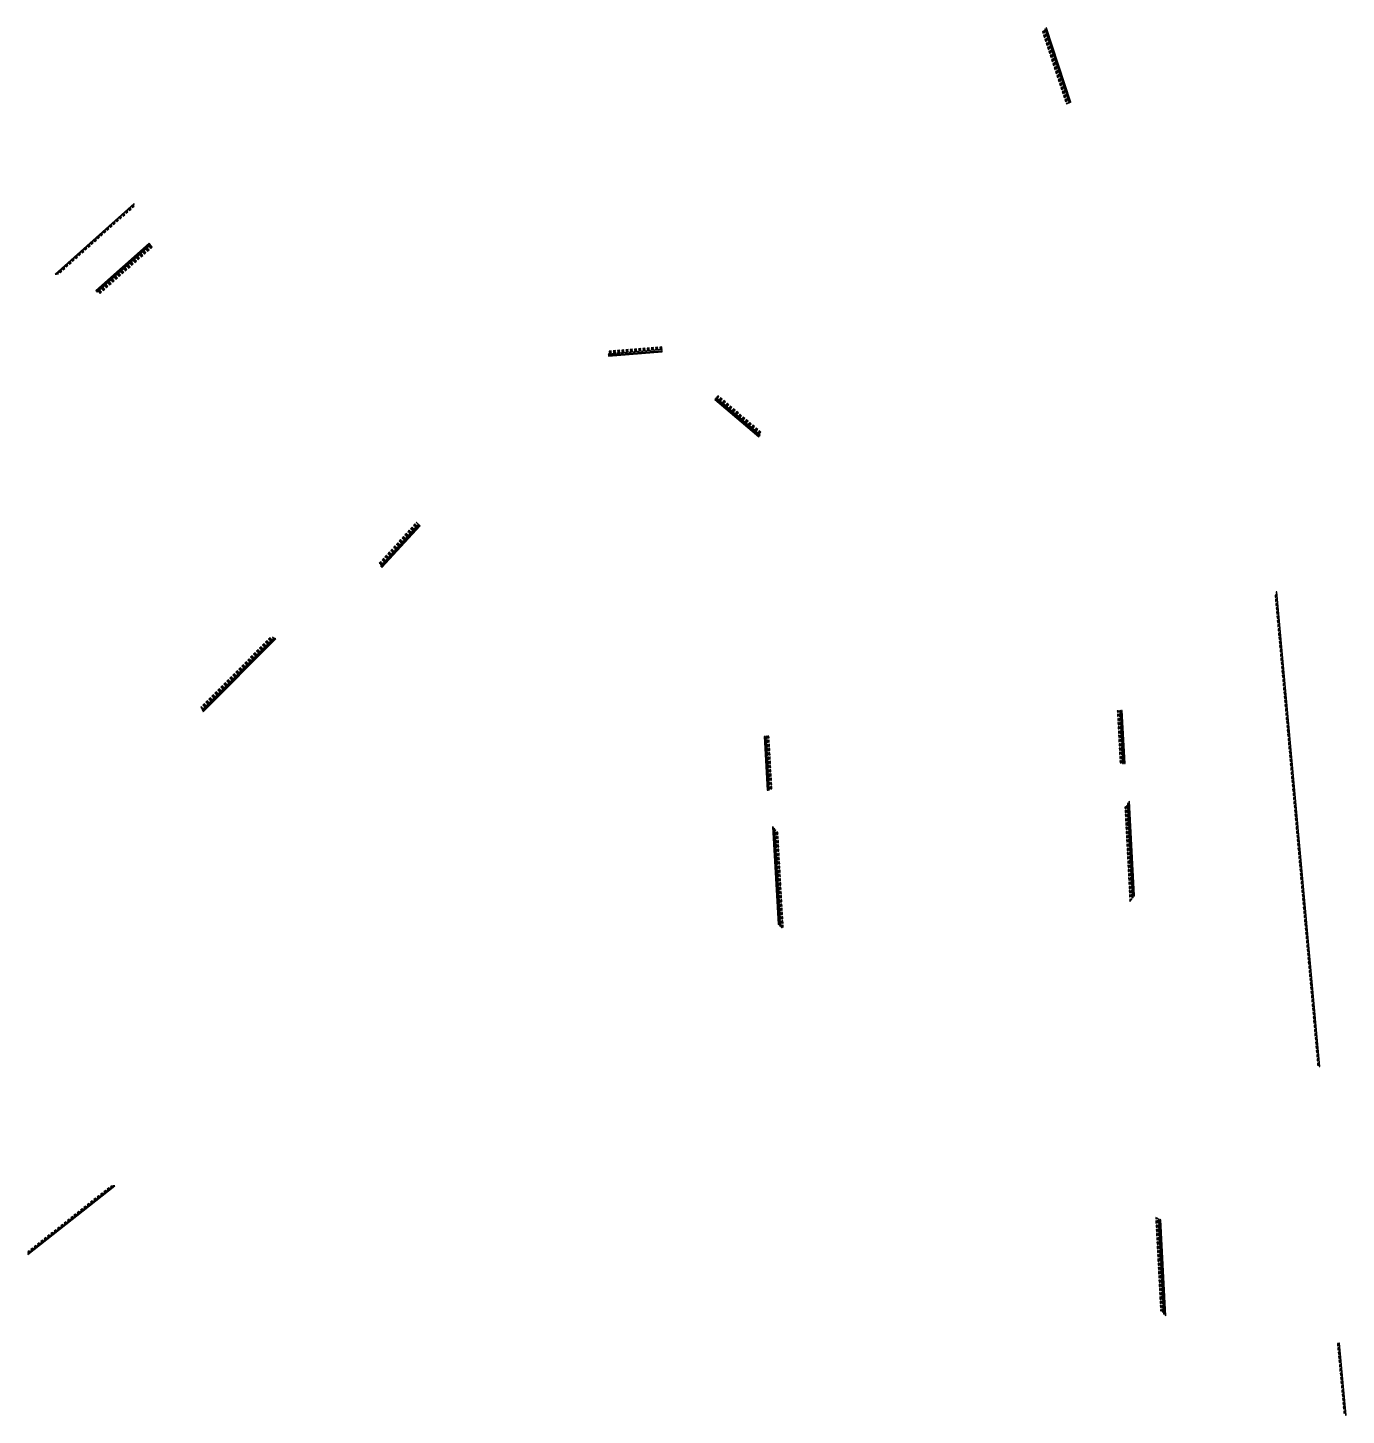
# Model space of a CAD drawing. Extents: x -9041 to 1682, y -8996 to 964.
# Drawn here: x -1070 to 798, y -4230 to -2264 of the extents above; entities that cross this region are included whole.
import ezdxf

# ---------------------------------------------------------------- set-up
doc = ezdxf.new("R2010")
doc.units = 0

msp = doc.modelspace()

# ---------------------------------------------------------------- linework, layer by layer
at = {"layer": 'mg_to_dxf', "color": 40}
for points in [[(368.08, -2269.01), (367.31, -2269.84), (367.96, -2271.81), (368.91, -2271.5)], [(369.85, -2274.34), (368.9, -2274.66), (369.85, -2277.51), (370.79, -2277.19)], [(370.81, -2270.87), (369.86, -2268.02), (368.91, -2268.33), (369.86, -2271.18)], [(371.19, -2265.68), (370.42, -2266.51), (404.87, -2370.48), (405.8, -2370.13)], [(371.74, -2280.04), (370.79, -2280.35), (371.73, -2283.2), (372.68, -2282.89)], [(372.69, -2276.56), (371.75, -2273.71), (370.8, -2274.03), (371.74, -2276.88)], [(406.74, -2369.77), (407.67, -2369.42), (372.77, -2264.06), (371.98, -2264.87)], [(372.69, -2279.72), (373.63, -2282.57), (374.58, -2282.26), (373.64, -2279.41)], [(373.62, -2288.9), (374.57, -2288.58), (373.63, -2285.73), (372.68, -2286.05)], [(374.56, -2291.74), (375.51, -2294.59), (376.46, -2294.28), (375.51, -2291.43)], [(375.52, -2285.11), (374.57, -2285.42), (375.52, -2288.27), (376.47, -2287.95)], [(377.39, -2300.29), (378.34, -2299.97), (377.4, -2297.13), (376.45, -2297.44)], [(377.41, -2290.8), (376.46, -2291.12), (377.41, -2293.96), (378.35, -2293.65)], [(379.29, -2299.66), (380.24, -2299.34), (379.3, -2296.5), (378.35, -2296.81)], [(379.29, -2302.82), (378.34, -2303.14), (379.28, -2305.98), (380.23, -2305.67)], [(381.17, -2308.52), (380.22, -2308.83), (381.17, -2311.68), (382.12, -2311.36)], [(381.18, -2305.35), (382.13, -2305.04), (381.19, -2302.19), (380.24, -2302.51)], [(383.06, -2317.37), (384, -2317.06), (383.06, -2314.21), (382.11, -2314.53)], [(384.02, -2310.74), (383.07, -2307.89), (382.12, -2308.2), (383.07, -2311.05)], [(384.95, -2319.91), (384, -2320.22), (384.94, -2323.07), (385.89, -2322.76)], [(384.96, -2313.58), (384.01, -2313.9), (384.95, -2316.75), (385.9, -2316.43)], [(386.85, -2319.28), (385.9, -2319.59), (386.84, -2322.44), (387.79, -2322.13)], [(386.83, -2328.77), (387.78, -2328.45), (386.84, -2325.6), (385.89, -2325.92)], [(388.72, -2334.46), (389.67, -2334.15), (388.72, -2331.3), (387.77, -2331.61)], [(388.73, -2328.14), (389.68, -2327.82), (388.73, -2324.97), (387.78, -2325.29)], [(389.66, -2337.31), (390.6, -2340.16), (391.55, -2339.84), (390.61, -2336.99)], [(390.62, -2330.67), (389.67, -2330.98), (390.62, -2333.83), (391.56, -2333.52)], [(392.5, -2339.53), (393.45, -2339.21), (392.51, -2336.36), (391.56, -2336.68)], [(392.49, -2345.85), (393.44, -2345.54), (392.5, -2342.69), (391.55, -2343)], [(394.38, -2348.39), (393.43, -2348.7), (394.38, -2351.55), (395.33, -2351.23)], [(394.39, -2345.22), (395.34, -2344.91), (394.39, -2342.06), (393.45, -2342.38)], [(395.32, -2354.4), (396.27, -2357.24), (397.21, -2356.93), (396.27, -2354.08)], [(397.23, -2350.6), (396.28, -2347.76), (395.33, -2348.07), (396.28, -2350.92)], [(398.16, -2356.61), (399.11, -2356.3), (398.17, -2353.45), (397.22, -2353.77)], [(400.05, -2362.31), (401, -2361.99), (400.06, -2359.15), (399.11, -2359.46)], [(398.16, -2359.78), (397.21, -2360.09), (398.15, -2362.94), (399.1, -2362.62)], [(400.99, -2368.32), (400.04, -2365.47), (399.1, -2365.79), (400.04, -2368.63)], [(400.98, -2371.48), (401.12, -2371.9), (402.06, -2371.54), (401.93, -2371.17)], [(401.94, -2364.84), (400.99, -2365.16), (401.94, -2368), (402.89, -2367.69)], [(402.99, -2371.19), (403.93, -2370.83), (403.83, -2370.54), (402.88, -2370.85)], [(-919.22, -2514.25), (-919.34, -2513.01), (-1030.96, -2613.12), (-1029.42, -2613.08)], [(-922.14, -2518.21), (-921.47, -2518.95), (-919.24, -2516.95), (-919.91, -2516.2)], [(-941.57, -2536.98), (-942.24, -2536.23), (-944.47, -2538.24), (-943.81, -2538.98)], [(-939.34, -2534.98), (-937.11, -2532.97), (-937.77, -2532.23), (-940.01, -2534.23)], [(-934.87, -2530.97), (-932.64, -2528.97), (-933.31, -2528.22), (-935.54, -2530.22)], [(-928.17, -2524.96), (-928.84, -2524.22), (-931.07, -2526.22), (-930.41, -2526.96)], [(-926.61, -2522.21), (-925.94, -2522.96), (-923.71, -2520.95), (-924.37, -2520.21)], [(-961.67, -2555.01), (-959.44, -2553), (-960.11, -2552.26), (-962.34, -2554.26)], [(-957.21, -2551), (-954.97, -2549), (-955.64, -2548.25), (-957.87, -2550.26)], [(-951.17, -2544.25), (-953.41, -2546.25), (-952.74, -2546.99), (-950.51, -2544.99)], [(-948.94, -2542.24), (-948.27, -2542.99), (-946.04, -2540.98), (-946.71, -2540.24)], [(-982.44, -2572.29), (-984.67, -2574.29), (-984.01, -2575.04), (-981.77, -2573.03)], [(-979.54, -2571.03), (-977.31, -2569.03), (-977.97, -2568.28), (-980.21, -2570.29)], [(-975.07, -2567.02), (-972.84, -2565.02), (-973.51, -2564.28), (-975.74, -2566.28)], [(-897.31, -2570.1), (-898, -2569.38), (-973.78, -2636.51), (-973.12, -2637.26)], [(-895.93, -2571.55), (-896.62, -2570.83), (-972.46, -2638.01), (-971.8, -2638.76)], [(-970.61, -2563.02), (-968.37, -2561.01), (-969.04, -2560.27), (-971.27, -2562.27)], [(-963.91, -2557.01), (-964.57, -2556.26), (-966.81, -2558.27), (-966.14, -2559.01)], [(-895.56, -2572.56), (-897.81, -2574.55), (-897.14, -2575.3), (-894.9, -2573.31)], [(-895.82, -2576.8), (-893.57, -2574.81), (-894.23, -2574.06), (-896.48, -2576.05)], [(-1004.77, -2592.32), (-1007.01, -2594.32), (-1006.34, -2595.07), (-1004.11, -2593.06)], [(-1001.87, -2591.06), (-999.64, -2589.06), (-1000.31, -2588.31), (-1002.54, -2590.32)], [(-995.84, -2584.31), (-998.07, -2586.31), (-997.41, -2587.05), (-995.17, -2585.05)], [(-992.94, -2583.05), (-990.71, -2581.05), (-991.37, -2580.3), (-993.61, -2582.3)], [(-989.14, -2578.3), (-988.47, -2579.04), (-986.24, -2577.04), (-986.91, -2576.29)], [(-919.6, -2595.19), (-917.35, -2593.2), (-918.02, -2592.46), (-920.26, -2594.44)], [(-916.03, -2594.7), (-916.69, -2593.95), (-918.94, -2595.94), (-918.27, -2596.69)], [(-913.53, -2588.48), (-915.77, -2590.47), (-915.11, -2591.21), (-912.86, -2589.23)], [(-914.44, -2591.96), (-913.78, -2592.71), (-911.54, -2590.72), (-912.2, -2589.97)], [(-908.37, -2585.25), (-909.03, -2584.5), (-911.28, -2586.49), (-910.62, -2587.24)], [(-909.29, -2588.73), (-907.04, -2586.74), (-907.71, -2586), (-909.95, -2587.98)], [(-906.79, -2582.51), (-906.13, -2583.26), (-903.88, -2581.27), (-904.54, -2580.52)], [(-902.55, -2582.77), (-903.22, -2582.02), (-905.46, -2584.01), (-904.8, -2584.75)], [(-901.63, -2579.28), (-899.39, -2577.29), (-900.05, -2576.54), (-902.3, -2578.53)], [(-900.97, -2580.03), (-900.31, -2580.78), (-898.06, -2578.79), (-898.73, -2578.04)], [(-1027.11, -2612.35), (-1027.89, -2613.05), (-1026.51, -2613.02)], [(-1024.87, -2610.35), (-1024.21, -2611.09), (-1021.97, -2609.09), (-1022.64, -2608.34)], [(-1020.41, -2606.34), (-1019.74, -2607.08), (-1017.51, -2605.08), (-1018.17, -2604.34)], [(-1015.94, -2602.33), (-1015.27, -2603.08), (-1013.04, -2601.08), (-1013.71, -2600.33)], [(-1009.24, -2596.33), (-1011.47, -2598.33), (-1010.81, -2599.07), (-1008.57, -2597.07)], [(-939.81, -2613.1), (-940.47, -2612.35), (-942.72, -2614.34), (-942.06, -2615.09)], [(-938.48, -2614.59), (-939.15, -2613.85), (-941.39, -2615.83), (-940.73, -2616.58)], [(-937.56, -2611.11), (-935.32, -2609.12), (-935.98, -2608.37), (-938.23, -2610.36)], [(-936.24, -2612.6), (-933.99, -2610.62), (-934.66, -2609.87), (-936.9, -2611.86)], [(-931.49, -2604.39), (-933.74, -2606.38), (-933.07, -2607.13), (-930.83, -2605.14)], [(-931.75, -2608.63), (-929.5, -2606.64), (-930.16, -2605.89), (-932.41, -2607.88)], [(-926.34, -2601.16), (-927, -2600.41), (-929.24, -2602.4), (-928.58, -2603.15)], [(-927.26, -2604.65), (-925.01, -2602.66), (-925.67, -2601.91), (-927.92, -2603.9)], [(-924.75, -2598.42), (-924.09, -2599.17), (-921.84, -2597.18), (-922.51, -2596.43)], [(-923.43, -2599.92), (-922.76, -2600.67), (-920.52, -2598.68), (-921.18, -2597.93)], [(-964.51, -2634.98), (-962.27, -2632.99), (-962.93, -2632.24), (-965.17, -2634.23)], [(-963.85, -2635.73), (-963.19, -2636.48), (-960.94, -2634.49), (-961.6, -2633.74)], [(-960.68, -2630.25), (-960.02, -2631), (-957.77, -2629.01), (-958.44, -2628.26)], [(-957.11, -2629.76), (-959.36, -2631.75), (-958.69, -2632.5), (-956.45, -2630.51)], [(-955.53, -2627.02), (-953.28, -2625.03), (-953.95, -2624.28), (-956.19, -2626.27)], [(-952.62, -2625.78), (-954.87, -2627.77), (-954.2, -2628.52), (-951.96, -2626.53)], [(-949.46, -2620.31), (-951.7, -2622.29), (-951.04, -2623.04), (-948.79, -2621.05)], [(-950.37, -2623.79), (-949.71, -2624.54), (-947.47, -2622.55), (-948.13, -2621.8)], [(-944.96, -2616.33), (-947.21, -2618.32), (-946.55, -2619.06), (-944.3, -2617.08)], [(-945.22, -2620.56), (-942.97, -2618.57), (-943.64, -2617.82), (-945.88, -2619.81)], [(-969.67, -2638.21), (-969, -2638.96), (-966.76, -2636.97), (-967.42, -2636.22)], [(-968.34, -2639.71), (-967.68, -2640.45), (-965.43, -2638.47), (-966.09, -2637.72)], [(-247.68, -2726.47), (-247.6, -2727.47), (-171.47, -2721.24), (-171.55, -2720.24)], [(-247.52, -2728.46), (-247.44, -2729.46), (-171.31, -2723.23), (-171.39, -2722.23)], [(-246.49, -2723.36), (-243.5, -2723.12), (-243.58, -2722.12), (-246.57, -2722.36)], [(-243.42, -2724.11), (-246.41, -2724.36), (-246.33, -2725.35), (-243.34, -2725.11)], [(-240.51, -2722.87), (-237.52, -2722.63), (-237.6, -2721.63), (-240.59, -2721.88)], [(-237.44, -2723.62), (-240.43, -2723.87), (-240.35, -2724.87), (-237.36, -2724.62)], [(-231.54, -2722.14), (-231.62, -2721.14), (-234.61, -2721.39), (-234.53, -2722.38)], [(-231.46, -2723.13), (-234.45, -2723.38), (-234.37, -2724.38), (-231.38, -2724.13)], [(-228.63, -2720.9), (-228.55, -2721.89), (-225.56, -2721.65), (-225.64, -2720.65)], [(-228.47, -2722.89), (-228.39, -2723.89), (-225.4, -2723.64), (-225.48, -2722.65)], [(-219.66, -2720.16), (-222.65, -2720.41), (-222.57, -2721.4), (-219.58, -2721.16)], [(-222.41, -2723.4), (-219.42, -2723.15), (-219.5, -2722.16), (-222.49, -2722.4)], [(-216.59, -2720.91), (-213.6, -2720.67), (-213.68, -2719.67), (-216.67, -2719.92)], [(-213.52, -2721.67), (-216.51, -2721.91), (-216.43, -2722.91), (-213.44, -2722.66)], [(-207.7, -2719.18), (-210.69, -2719.43), (-210.61, -2720.43), (-207.62, -2720.18)], [(-207.46, -2722.17), (-207.54, -2721.18), (-210.53, -2721.42), (-210.45, -2722.42)], [(-204.71, -2718.94), (-204.63, -2719.94), (-201.64, -2719.69), (-201.72, -2718.69)], [(-201.48, -2721.68), (-201.56, -2720.69), (-204.55, -2720.93), (-204.47, -2721.93)], [(-198.73, -2718.45), (-198.65, -2719.45), (-195.66, -2719.2), (-195.74, -2718.2)], [(-198.57, -2720.44), (-198.49, -2721.44), (-195.5, -2721.19), (-195.58, -2720.2)], [(-189.68, -2718.71), (-189.76, -2717.72), (-192.75, -2717.96), (-192.67, -2718.96)], [(-192.59, -2719.95), (-192.51, -2720.95), (-189.52, -2720.71), (-189.6, -2719.71)], [(-183.78, -2717.23), (-186.77, -2717.47), (-186.69, -2718.47), (-183.7, -2718.22)], [(-183.54, -2720.22), (-183.62, -2719.22), (-186.61, -2719.46), (-186.53, -2720.46)], [(-180.79, -2716.98), (-180.71, -2717.98), (-177.72, -2717.73), (-177.8, -2716.74)], [(-180.63, -2718.97), (-180.55, -2719.97), (-177.56, -2719.73), (-177.64, -2718.73)], [(-171.87, -2716.25), (-174.81, -2716.49), (-174.73, -2717.49), (-171.79, -2717.25)], [(-171.71, -2718.24), (-174.65, -2718.49), (-174.57, -2719.48), (-171.63, -2719.24)], [(-34.65, -2843.57), (-33.9, -2842.9), (-96.29, -2789.93), (-96.98, -2790.66)], [(-33.14, -2842.23), (-32.39, -2841.55), (-94.92, -2788.47), (-95.61, -2789.2)], [(-93.55, -2787.01), (-94.24, -2787.74), (-92.86, -2788.91), (-92.21, -2788.15)], [(-90.92, -2786.62), (-92.18, -2785.55), (-92.86, -2786.28), (-91.56, -2787.38)], [(-87.64, -2792.03), (-89.92, -2790.09), (-90.57, -2790.85), (-88.29, -2792.79)], [(-88.63, -2788.56), (-89.28, -2789.33), (-86.99, -2791.27), (-86.34, -2790.5)], [(-85.35, -2793.97), (-86, -2794.73), (-83.71, -2796.67), (-83.06, -2795.91)], [(-82.42, -2795.15), (-81.77, -2794.39), (-84.06, -2792.45), (-84.7, -2793.21)], [(-80.78, -2797.85), (-81.42, -2798.62), (-79.14, -2800.56), (-78.49, -2799.8)], [(-77.84, -2799.03), (-77.2, -2798.27), (-79.48, -2796.33), (-80.13, -2797.09)], [(-76.2, -2801.74), (-76.85, -2802.5), (-74.56, -2804.44), (-73.92, -2803.68)], [(-73.27, -2802.92), (-72.62, -2802.15), (-74.91, -2800.21), (-75.56, -2800.97)], [(-69.99, -2808.32), (-69.34, -2807.56), (-71.63, -2805.62), (-72.28, -2806.38)], [(-68.05, -2806.04), (-70.33, -2804.1), (-70.98, -2804.86), (-68.69, -2806.8)], [(-67.05, -2809.5), (-67.7, -2810.27), (-65.41, -2812.21), (-64.77, -2811.44)], [(-64.12, -2810.68), (-63.47, -2809.92), (-65.76, -2807.98), (-66.41, -2808.74)], [(-60.84, -2816.09), (-60.19, -2815.33), (-62.48, -2813.39), (-63.13, -2814.15)], [(-59.55, -2814.57), (-58.9, -2813.8), (-61.19, -2811.86), (-61.83, -2812.62)], [(-57.91, -2817.27), (-58.55, -2818.03), (-56.27, -2819.97), (-55.62, -2819.21)], [(-54.32, -2817.69), (-56.61, -2815.74), (-57.26, -2816.51), (-54.97, -2818.45)], [(-51.05, -2823.09), (-53.33, -2821.15), (-53.98, -2821.91), (-51.69, -2823.86)], [(-49.75, -2821.57), (-52.04, -2819.63), (-52.69, -2820.39), (-50.4, -2822.33)], [(-46.47, -2826.98), (-48.76, -2825.04), (-49.41, -2825.8), (-47.12, -2827.74)], [(-47.46, -2823.51), (-48.11, -2824.27), (-45.82, -2826.21), (-45.18, -2825.45)], [(-44.18, -2828.92), (-44.83, -2829.68), (-42.54, -2831.62), (-41.9, -2830.86)], [(-41.25, -2830.1), (-40.6, -2829.33), (-42.89, -2827.39), (-43.54, -2828.16)], [(-36.68, -2833.98), (-36.03, -2833.22), (-38.32, -2831.28), (-38.96, -2832.04)], [(-37.97, -2835.5), (-37.32, -2834.74), (-39.61, -2832.8), (-40.26, -2833.56)], [(-35.68, -2837.45), (-33.4, -2839.39), (-32.75, -2838.63), (-35.04, -2836.68)], [(-32.1, -2837.86), (-31.45, -2837.1), (-33.74, -2835.16), (-34.39, -2835.92)], [(-515.82, -2968.34), (-516.55, -2967.66), (-570.58, -3027.07), (-569.83, -3027.72)], [(-514.36, -2969.71), (-515.09, -2969.03), (-569.07, -3028.38), (-568.31, -3029.03)], [(-521.65, -2967.32), (-523.67, -2969.54), (-522.93, -2970.22), (-520.91, -2968)], [(-520.17, -2968.67), (-522.19, -2970.89), (-521.45, -2971.56), (-519.43, -2969.34)], [(-519.46, -2964.92), (-519.63, -2965.1), (-518.89, -2965.78), (-518.73, -2965.6)], [(-518, -2966.29), (-518.15, -2966.45), (-517.41, -2967.12), (-517.27, -2966.97)], [(-537.8, -2985.08), (-539.82, -2987.3), (-539.08, -2987.97), (-537.06, -2985.75)], [(-536.32, -2986.42), (-538.34, -2988.64), (-537.6, -2989.32), (-535.58, -2987.1)], [(-533.76, -2980.64), (-535.78, -2982.86), (-535.04, -2983.53), (-533.02, -2981.31)], [(-534.3, -2984.21), (-533.56, -2984.88), (-531.54, -2982.66), (-532.28, -2981.99)], [(-528.98, -2976.87), (-529.72, -2976.2), (-531.74, -2978.42), (-531, -2979.09)], [(-530.26, -2979.77), (-529.52, -2980.44), (-527.5, -2978.22), (-528.24, -2977.55)], [(-525.69, -2971.76), (-527.7, -2973.98), (-526.96, -2974.65), (-524.95, -2972.44)], [(-523.47, -2973.78), (-524.21, -2973.11), (-526.23, -2975.33), (-525.49, -2976)], [(-560, -3009.49), (-559.26, -3010.16), (-557.24, -3007.94), (-557.98, -3007.27)], [(-553.95, -3002.83), (-555.96, -3005.05), (-555.22, -3005.73), (-553.21, -3003.51)], [(-552.47, -3004.18), (-554.49, -3006.4), (-553.75, -3007.07), (-551.73, -3004.85)], [(-549.91, -2998.39), (-551.93, -3000.61), (-551.19, -3001.29), (-549.17, -2999.07)], [(-548.43, -2999.74), (-550.45, -3001.96), (-549.71, -3002.63), (-547.69, -3000.41)], [(-547.89, -2996.18), (-547.15, -2996.85), (-545.13, -2994.63), (-545.87, -2993.96)], [(-543.65, -2995.97), (-544.39, -2995.3), (-546.41, -2997.52), (-545.67, -2998.19)], [(-543.11, -2992.41), (-541.09, -2990.19), (-541.83, -2989.52), (-543.85, -2991.74)], [(-539.62, -2991.54), (-540.36, -2990.86), (-542.37, -2993.08), (-541.63, -2993.76)], [(-569.35, -3021.26), (-570.09, -3020.59), (-572.11, -3022.81), (-571.37, -3023.48)], [(-570.63, -3024.15), (-569.89, -3024.83), (-567.88, -3022.61), (-568.61, -3021.93)], [(-568.08, -3018.37), (-567.34, -3019.04), (-565.32, -3016.82), (-566.06, -3016.15)], [(-564.58, -3017.49), (-566.6, -3019.71), (-565.86, -3020.39), (-563.84, -3018.17)], [(-563.3, -3014.6), (-561.28, -3012.38), (-562.02, -3011.71), (-564.04, -3013.93)], [(-559.8, -3013.73), (-560.54, -3013.06), (-562.56, -3015.28), (-561.82, -3015.95)], [(-556.5, -3008.62), (-558.52, -3010.84), (-557.78, -3011.51), (-555.76, -3009.29)], [(759.22, -3736.03), (760.24, -3736.18), (699.26, -3063.29), (698.26, -3063.34)], [(697.95, -3070.92), (697.67, -3067.93), (696.68, -3068.02), (696.95, -3071.01)], [(697.22, -3074), (697.49, -3076.99), (698.49, -3076.9), (698.22, -3073.91)], [(697.76, -3079.98), (698.03, -3082.96), (699.03, -3082.87), (698.76, -3079.89)], [(699.57, -3088.85), (699.3, -3085.86), (698.3, -3085.95), (698.57, -3088.94)], [(699.12, -3094.91), (700.11, -3094.82), (699.84, -3091.84), (698.84, -3091.93)], [(700.65, -3100.8), (700.38, -3097.81), (699.39, -3097.9), (699.66, -3100.89)], [(700.2, -3106.87), (701.19, -3106.78), (700.92, -3103.79), (699.93, -3103.88)], [(701.47, -3109.76), (700.47, -3109.85), (700.74, -3112.84), (701.74, -3112.75)], [(702.01, -3115.74), (701.01, -3115.83), (701.28, -3118.82), (702.28, -3118.73)], [(701.82, -3124.79), (702.82, -3124.7), (702.55, -3121.71), (701.55, -3121.8)], [(-822.95, -3230.72), (-822.44, -3231.63), (-720.39, -3129.21), (-721.31, -3128.72)], [(-821.93, -3232.53), (-821.42, -3233.43), (-718.54, -3130.19), (-719.46, -3129.7)], [(-745.1, -3148.35), (-742.99, -3146.22), (-743.69, -3145.52), (-745.81, -3147.64)], [(-741.58, -3143.39), (-740.87, -3144.1), (-738.75, -3141.97), (-739.46, -3141.27)], [(-740.16, -3144.8), (-739.45, -3145.51), (-737.33, -3143.38), (-738.04, -3142.68)], [(-736.63, -3139.85), (-734.51, -3137.72), (-735.22, -3137.02), (-737.34, -3139.14)], [(-733.81, -3138.43), (-735.92, -3140.55), (-735.22, -3141.26), (-733.1, -3139.13)], [(-732.4, -3135.6), (-730.28, -3133.47), (-730.99, -3132.77), (-733.11, -3134.89)], [(-729.57, -3134.18), (-731.69, -3136.3), (-730.98, -3137.01), (-728.86, -3134.88)], [(-728.16, -3131.35), (-726.04, -3129.22), (-726.75, -3128.52), (-728.87, -3130.64)], [(-727.45, -3132.05), (-726.75, -3132.76), (-724.63, -3130.63), (-725.34, -3129.93)], [(-722.51, -3128.51), (-722.24, -3128.23), (-723.19, -3127.77)], [(703.09, -3127.69), (702.09, -3127.78), (702.36, -3130.77), (703.36, -3130.68)], [(702.64, -3133.76), (702.91, -3136.74), (703.9, -3136.65), (703.63, -3133.67)], [(703.18, -3139.73), (703.45, -3142.72), (704.44, -3142.63), (704.17, -3139.64)], [(704.98, -3148.6), (704.71, -3145.62), (703.72, -3145.71), (703.99, -3148.69)], [(-760.63, -3162.52), (-762.75, -3164.64), (-762.04, -3165.35), (-759.93, -3163.22)], [(-758.51, -3164.64), (-759.22, -3163.93), (-761.33, -3166.05), (-760.63, -3166.76)], [(-757.81, -3161.1), (-755.69, -3158.97), (-756.4, -3158.27), (-758.52, -3160.39)], [(-754.98, -3159.68), (-757.1, -3161.8), (-756.39, -3162.51), (-754.27, -3160.39)], [(-752.16, -3154.02), (-754.28, -3156.14), (-753.57, -3156.85), (-751.46, -3154.72)], [(-752.86, -3157.55), (-752.16, -3158.26), (-750.04, -3156.14), (-750.75, -3155.43)], [(-747.22, -3150.47), (-747.93, -3149.77), (-750.05, -3151.89), (-749.34, -3152.6)], [(-745.8, -3151.89), (-746.51, -3151.18), (-748.63, -3153.3), (-747.92, -3154.01)], [(-742.28, -3146.93), (-744.39, -3149.05), (-743.69, -3149.76), (-741.57, -3147.64)], [(704.53, -3154.67), (705.53, -3154.58), (705.26, -3151.59), (704.26, -3151.68)], [(705.07, -3160.65), (706.07, -3160.56), (705.8, -3157.57), (704.8, -3157.66)], [(705.61, -3166.62), (706.61, -3166.53), (706.34, -3163.54), (705.34, -3163.63)], [(-781.1, -3184.47), (-781.81, -3183.77), (-783.93, -3185.89), (-783.22, -3186.6)], [(-782.51, -3187.31), (-781.8, -3188.01), (-779.68, -3185.89), (-780.39, -3185.18)], [(-777.57, -3179.52), (-779.69, -3181.64), (-778.98, -3182.35), (-776.87, -3180.22)], [(-775.45, -3181.64), (-776.16, -3180.93), (-778.28, -3183.06), (-777.57, -3183.76)], [(-772.63, -3175.97), (-773.34, -3175.27), (-775.46, -3177.39), (-774.75, -3178.1)], [(-773.33, -3179.51), (-771.21, -3177.39), (-771.92, -3176.68), (-774.04, -3178.81)], [(-770.51, -3173.85), (-768.4, -3171.72), (-769.1, -3171.02), (-771.22, -3173.14)], [(-767.69, -3172.43), (-769.8, -3174.56), (-769.1, -3175.26), (-766.98, -3173.14)], [(-764.87, -3166.77), (-766.99, -3168.89), (-766.28, -3169.6), (-764.16, -3167.47)], [(-764.86, -3171.01), (-762.74, -3168.89), (-763.45, -3168.18), (-765.57, -3170.3)], [(705.88, -3169.61), (706.15, -3172.6), (707.15, -3172.51), (706.88, -3169.52)], [(706.43, -3175.58), (706.7, -3178.57), (707.69, -3178.48), (707.42, -3175.49)], [(706.97, -3181.56), (707.24, -3184.55), (708.23, -3184.46), (707.96, -3181.47)], [(-802.98, -3205.02), (-805.1, -3207.14), (-804.39, -3207.85), (-802.28, -3205.73)], [(-798.04, -3201.48), (-798.75, -3200.77), (-800.87, -3202.89), (-800.16, -3203.6)], [(-798.74, -3205.01), (-796.62, -3202.89), (-797.33, -3202.18), (-799.45, -3204.31)], [(-795.92, -3199.35), (-793.81, -3197.23), (-794.51, -3196.52), (-796.63, -3198.64)], [(-793.1, -3197.93), (-795.22, -3200.06), (-794.51, -3200.76), (-792.39, -3198.64)], [(-790.28, -3192.27), (-792.4, -3194.39), (-791.69, -3195.1), (-789.57, -3192.98)], [(-788.15, -3194.39), (-788.86, -3193.68), (-790.98, -3195.81), (-790.27, -3196.51)], [(-785.34, -3188.72), (-786.04, -3188.02), (-788.16, -3190.14), (-787.45, -3190.85)], [(-786.04, -3192.26), (-783.92, -3190.14), (-784.63, -3189.43), (-786.75, -3191.56)], [(707.51, -3187.54), (707.78, -3190.52), (708.78, -3190.43), (708.5, -3187.45)], [(709.05, -3193.42), (708.05, -3193.51), (708.32, -3196.5), (709.32, -3196.41)], [(709.59, -3199.4), (708.59, -3199.49), (708.86, -3202.47), (709.86, -3202.38)], [(-821.33, -3224.85), (-819.22, -3222.73), (-819.93, -3222.02), (-822.04, -3224.15)], [(-818.51, -3223.43), (-820.63, -3225.56), (-819.92, -3226.26), (-817.8, -3224.14)], [(-815.69, -3217.77), (-817.81, -3219.9), (-817.1, -3220.6), (-814.98, -3218.48)], [(-814.27, -3219.18), (-816.39, -3221.31), (-815.68, -3222.01), (-813.57, -3219.89)], [(-813.57, -3215.65), (-812.86, -3216.35), (-810.75, -3214.23), (-811.46, -3213.52)], [(-809.33, -3215.64), (-810.04, -3214.93), (-812.16, -3217.06), (-811.45, -3217.76)], [(-808.63, -3212.1), (-806.51, -3209.98), (-807.22, -3209.27), (-809.34, -3211.39)], [(-805.8, -3210.68), (-807.92, -3212.81), (-807.21, -3213.51), (-805.09, -3211.39)], [(-802.98, -3209.26), (-800.86, -3207.14), (-801.57, -3206.43), (-803.69, -3208.56)], [(709.4, -3208.45), (710.4, -3208.36), (710.13, -3205.37), (709.13, -3205.46)], [(710.67, -3211.35), (709.67, -3211.44), (709.95, -3214.43), (710.94, -3214.33)], [(711.48, -3220.31), (711.21, -3217.32), (710.22, -3217.41), (710.49, -3220.4)], [(710.76, -3223.39), (711.03, -3226.38), (712.02, -3226.29), (711.75, -3223.3)], [(-824.16, -3226.27), (-824.99, -3227.1), (-824.48, -3228.01), (-823.45, -3226.98)], [(-823.97, -3228.91), (-823.46, -3229.82), (-822.04, -3228.39), (-822.74, -3227.68)], [(473.29, -3231.96), (473.39, -3233.84), (474.39, -3233.79), (474.3, -3231.94)], [(474.71, -3239.78), (474.55, -3236.79), (473.55, -3236.84), (473.71, -3239.84)], [(474.02, -3245.83), (475.02, -3245.77), (474.86, -3242.78), (473.86, -3242.83)], [(475.3, -3231.92), (475.39, -3233.74), (476.39, -3233.69), (476.3, -3231.89)], [(476.55, -3236.68), (475.55, -3236.73), (475.7, -3239.73), (476.7, -3239.68)], [(476.86, -3242.67), (475.86, -3242.73), (476.02, -3245.72), (477.02, -3245.67)], [(482.22, -3306.94), (478.3, -3231.85), (477.3, -3231.87), (481.22, -3307.01)], [(483.22, -3306.86), (484.22, -3306.79), (480.3, -3231.81), (479.3, -3231.83)], [(711.57, -3232.35), (712.57, -3232.26), (712.3, -3229.27), (711.3, -3229.36)], [(712.11, -3238.33), (713.11, -3238.24), (712.84, -3235.25), (711.84, -3235.34)], [(712.65, -3244.3), (713.65, -3244.21), (713.38, -3241.22), (712.38, -3241.31)], [(475.18, -3248.77), (474.18, -3248.82), (474.33, -3251.82), (475.33, -3251.77)], [(475.49, -3254.76), (474.49, -3254.81), (474.65, -3257.81), (475.65, -3257.76)], [(474.96, -3263.8), (475.96, -3263.75), (475.8, -3260.75), (474.8, -3260.81)], [(477.17, -3248.67), (476.17, -3248.72), (476.33, -3251.71), (477.33, -3251.66)], [(476.64, -3257.71), (477.64, -3257.65), (477.49, -3254.66), (476.49, -3254.71)], [(477.8, -3260.65), (476.8, -3260.7), (476.96, -3263.7), (477.96, -3263.65)], [(713.92, -3247.2), (712.92, -3247.29), (713.19, -3250.28), (714.19, -3250.19)], [(713.47, -3253.27), (713.74, -3256.25), (714.73, -3256.16), (714.46, -3253.18)], [(715, -3259.15), (714.01, -3259.24), (714.28, -3262.23), (715.27, -3262.14)], [(-26.13, -3268.29), (-27.13, -3268.33), (-22.81, -3344.32), (-21.81, -3344.33)], [(-20.81, -3344.34), (-19.81, -3344.35), (-24.13, -3268.2), (-25.13, -3268.24)], [(-23.13, -3268.16), (-22.99, -3270.72), (-21.99, -3270.67), (-22.13, -3268.12)], [(-22.82, -3273.72), (-22.65, -3276.71), (-21.65, -3276.66), (-21.82, -3273.66)], [(-21.48, -3279.65), (-22.48, -3279.71), (-22.31, -3282.7), (-21.31, -3282.65)], [(-20.13, -3268.05), (-21.13, -3268.08), (-20.99, -3270.61), (-19.99, -3270.55)], [(-20.82, -3273.61), (-20.65, -3276.6), (-19.65, -3276.54), (-19.82, -3273.55)], [(-20.31, -3282.59), (-19.31, -3282.53), (-19.48, -3279.54), (-20.48, -3279.6)], [(475.27, -3269.79), (476.27, -3269.74), (476.12, -3266.75), (475.12, -3266.8)], [(476.43, -3272.74), (475.43, -3272.79), (475.59, -3275.79), (476.59, -3275.73)], [(476.9, -3281.73), (476.74, -3278.73), (475.74, -3278.78), (475.9, -3281.78)], [(478.11, -3266.64), (477.11, -3266.69), (477.27, -3269.69), (478.27, -3269.64)], [(477.43, -3272.69), (477.58, -3275.68), (478.58, -3275.63), (478.43, -3272.63)], [(477.9, -3281.67), (478.9, -3281.62), (478.74, -3278.63), (477.74, -3278.68)], [(715.81, -3268.11), (715.54, -3265.13), (714.55, -3265.22), (714.82, -3268.2)], [(716.36, -3274.09), (716.09, -3271.1), (715.09, -3271.19), (715.36, -3274.18)], [(715.63, -3277.17), (715.9, -3280.16), (716.9, -3280.07), (716.63, -3277.08)], [(716.17, -3283.14), (716.44, -3286.13), (717.44, -3286.04), (717.17, -3283.05)], [(-21.97, -3288.69), (-20.97, -3288.64), (-21.14, -3285.64), (-22.14, -3285.7)], [(-20.63, -3294.63), (-20.8, -3291.63), (-21.8, -3291.69), (-21.63, -3294.69)], [(-21.46, -3297.68), (-21.28, -3300.68), (-20.29, -3300.62), (-20.46, -3297.62)], [(-19.97, -3288.58), (-18.97, -3288.52), (-19.14, -3285.53), (-20.14, -3285.59)], [(-19.8, -3291.58), (-19.63, -3294.57), (-18.63, -3294.51), (-18.8, -3291.52)], [(-19.29, -3300.56), (-18.29, -3300.51), (-18.46, -3297.51), (-19.46, -3297.57)], [(477.21, -3287.72), (477.05, -3284.72), (476.06, -3284.77), (476.21, -3287.77)], [(477.37, -3290.71), (476.37, -3290.77), (476.53, -3293.76), (477.52, -3293.71)], [(476.84, -3299.75), (477.84, -3299.7), (477.68, -3296.71), (476.68, -3296.76)], [(477.15, -3305.75), (478.15, -3305.69), (477.99, -3302.7), (477, -3302.75)], [(479.05, -3284.62), (478.05, -3284.67), (478.21, -3287.67), (479.21, -3287.61)], [(479.52, -3293.6), (479.37, -3290.61), (478.37, -3290.66), (478.52, -3293.66)], [(478.84, -3299.65), (479.84, -3299.6), (479.68, -3296.6), (478.68, -3296.65)], [(478.99, -3302.65), (479.15, -3305.64), (480.15, -3305.59), (479.99, -3302.59)], [(716.71, -3289.12), (716.98, -3292.11), (717.98, -3292.02), (717.71, -3289.03)], [(717.53, -3298.08), (718.52, -3297.99), (718.25, -3295), (717.26, -3295.09)], [(718.07, -3304.06), (719.06, -3303.97), (718.79, -3300.98), (717.8, -3301.07)], [(-20.12, -3303.61), (-21.11, -3303.67), (-20.94, -3306.67), (-19.95, -3306.61)], [(-20.6, -3312.66), (-19.61, -3312.6), (-19.78, -3309.6), (-20.77, -3309.66)], [(-19.44, -3315.59), (-20.43, -3315.65), (-20.26, -3318.65), (-19.27, -3318.59)], [(-19.92, -3324.64), (-18.93, -3324.58), (-19.1, -3321.58), (-20.09, -3321.64)], [(-19.12, -3303.56), (-18.95, -3306.55), (-17.95, -3306.5), (-18.12, -3303.5)], [(-17.78, -3309.49), (-18.78, -3309.55), (-18.61, -3312.54), (-17.61, -3312.49)], [(-18.27, -3318.53), (-17.27, -3318.48), (-17.44, -3315.48), (-18.44, -3315.54)], [(-17.93, -3324.52), (-16.93, -3324.47), (-17.1, -3321.47), (-18.1, -3321.53)], [(718.61, -3310.03), (719.61, -3309.94), (719.33, -3306.96), (718.34, -3307.05)], [(719.15, -3316.01), (720.15, -3315.92), (719.88, -3312.93), (718.88, -3313.02)], [(719.42, -3319), (719.69, -3321.98), (720.69, -3321.89), (720.42, -3318.91)], [(-18.76, -3327.58), (-19.75, -3327.63), (-19.58, -3330.63), (-18.59, -3330.57)], [(-18.42, -3333.57), (-19.41, -3333.62), (-19.24, -3336.62), (-18.25, -3336.56)], [(-18.08, -3339.56), (-19.07, -3339.61), (-18.9, -3342.61), (-17.91, -3342.55)], [(-17.59, -3330.51), (-16.59, -3330.46), (-16.76, -3327.46), (-17.76, -3327.52)], [(-17.25, -3336.5), (-16.25, -3336.45), (-16.42, -3333.45), (-17.42, -3333.51)], [(-15.91, -3342.44), (-16.08, -3339.44), (-17.08, -3339.5), (-16.91, -3342.49)], [(720.23, -3327.96), (721.23, -3327.87), (720.96, -3324.88), (719.96, -3324.97)], [(721.77, -3333.85), (721.5, -3330.86), (720.5, -3330.95), (720.78, -3333.94)], [(722.04, -3336.83), (721.05, -3336.92), (721.32, -3339.91), (722.31, -3339.82)], [(496.67, -3495.22), (497.61, -3493.98), (490.61, -3360.03), (489.67, -3361.29)], [(722.85, -3345.8), (722.58, -3342.81), (721.59, -3342.9), (721.86, -3345.89)], [(722.4, -3351.86), (723.4, -3351.77), (723.13, -3348.78), (722.13, -3348.87)], [(722.94, -3357.84), (723.94, -3357.75), (723.67, -3354.76), (722.67, -3354.85)], [(724.21, -3360.73), (723.21, -3360.83), (723.48, -3363.81), (724.48, -3363.72)], [(484.06, -3368.91), (484.12, -3370.08), (485.12, -3370.03), (485, -3367.64)], [(485.28, -3373.02), (484.28, -3373.08), (484.43, -3376.07), (485.43, -3376.02)], [(485.75, -3382.01), (485.59, -3379.01), (484.59, -3379.07), (484.75, -3382.06)], [(486.96, -3366.93), (485.96, -3366.98), (486.12, -3369.98), (487.12, -3369.92)], [(487.27, -3372.92), (486.28, -3372.97), (486.43, -3375.97), (487.43, -3375.91)], [(487.74, -3381.91), (487.59, -3378.91), (486.59, -3378.96), (486.74, -3381.96)], [(494.8, -3497.7), (495.74, -3496.46), (488.74, -3362.56), (487.8, -3363.83)], [(724.75, -3366.71), (723.75, -3366.8), (724.02, -3369.79), (725.02, -3369.7)], [(724.57, -3375.76), (725.56, -3375.67), (725.29, -3372.69), (724.3, -3372.78)], [(725.83, -3378.66), (724.84, -3378.75), (725.11, -3381.74), (726.1, -3381.65)], [(-7.14, -3534.25), (-6.08, -3535.28), (-13.9, -3397.46), (-14.97, -3396.35)], [(-5.02, -3536.31), (-3.96, -3537.34), (-11.77, -3399.7), (-12.84, -3398.58)], [(-10.71, -3400.81), (-10.68, -3401.25), (-10.31, -3401.23)], [(484.9, -3385.06), (485.06, -3388.05), (486.06, -3388), (485.9, -3385.01)], [(486.22, -3391), (485.22, -3391.05), (485.37, -3394.05), (486.37, -3393.99)], [(486.53, -3396.99), (485.53, -3397.04), (485.69, -3400.04), (486.69, -3399.99)], [(487.06, -3387.95), (488.06, -3387.9), (487.9, -3384.9), (486.9, -3384.95)], [(488.21, -3390.89), (487.21, -3390.95), (487.37, -3393.94), (488.37, -3393.89)], [(488.68, -3399.88), (488.53, -3396.89), (487.53, -3396.94), (487.68, -3399.93)], [(726.37, -3384.64), (725.38, -3384.73), (725.65, -3387.72), (726.64, -3387.62)], [(726.19, -3393.69), (727.19, -3393.6), (726.92, -3390.61), (725.92, -3390.7)], [(727.46, -3396.59), (726.46, -3396.68), (726.73, -3399.67), (727.73, -3399.58)], [(-10.34, -3407.24), (-9.35, -3407.18), (-9.52, -3404.19), (-10.51, -3404.24)], [(-9.18, -3410.18), (-10.17, -3410.23), (-10, -3413.23), (-9.01, -3413.17)], [(-9.66, -3419.22), (-8.67, -3419.16), (-8.84, -3416.17), (-9.83, -3416.22)], [(-7.51, -3404.16), (-7.51, -3404.16), (-7.59, -3404.08), (-8.52, -3404.13)], [(-7.35, -3407.07), (-7.35, -3407.07), (-8.52, -3404.13), (-8.35, -3407.13)], [(-7.51, -3404.16), (-7.51, -3404.16), (-8.52, -3404.13), (-7.35, -3407.07)], [(-8.01, -3413.12), (-7.01, -3413.06), (-7.18, -3410.06), (-8.18, -3410.12)], [(-7.67, -3419.11), (-6.67, -3419.05), (-6.84, -3416.05), (-7.84, -3416.11)], [(486, -3406.03), (487, -3405.98), (486.84, -3402.98), (485.84, -3403.03)], [(487.16, -3408.97), (486.16, -3409.03), (486.31, -3412.02), (487.31, -3411.97)], [(487.47, -3414.97), (486.47, -3415.02), (486.63, -3418.01), (487.63, -3417.96)], [(486.78, -3421.01), (486.94, -3424.01), (487.94, -3423.95), (487.78, -3420.96)], [(488.84, -3402.88), (487.84, -3402.93), (488, -3405.93), (489, -3405.87)], [(488.31, -3411.92), (489.31, -3411.87), (489.15, -3408.87), (488.15, -3408.92)], [(488.62, -3417.91), (489.62, -3417.86), (489.47, -3414.86), (488.47, -3414.91)], [(489.78, -3420.85), (488.78, -3420.91), (488.94, -3423.9), (489.94, -3423.85)], [(728, -3402.56), (727, -3402.65), (727.27, -3405.64), (728.27, -3405.55)], [(727.81, -3411.62), (728.81, -3411.53), (728.54, -3408.54), (727.54, -3408.63)], [(728.36, -3417.59), (729.35, -3417.5), (729.08, -3414.51), (728.09, -3414.6)], [(728.9, -3423.57), (729.89, -3423.48), (729.62, -3420.49), (728.63, -3420.58)], [(-8.5, -3422.16), (-9.49, -3422.21), (-9.32, -3425.21), (-8.33, -3425.15)], [(-8.16, -3428.15), (-9.15, -3428.2), (-8.98, -3431.2), (-7.99, -3431.14)], [(-7.82, -3434.14), (-8.81, -3434.2), (-8.64, -3437.19), (-7.65, -3437.13)], [(-8.3, -3443.18), (-7.3, -3443.12), (-7.47, -3440.13), (-8.47, -3440.19)], [(-7.5, -3422.1), (-7.33, -3425.1), (-6.33, -3425.04), (-6.5, -3422.04)], [(-6.16, -3428.03), (-7.16, -3428.09), (-6.99, -3431.09), (-5.99, -3431.03)], [(-6.65, -3437.08), (-5.65, -3437.02), (-5.82, -3434.03), (-6.82, -3434.08)], [(-6.31, -3443.07), (-5.31, -3443.01), (-5.48, -3440.02), (-6.48, -3440.07)], [(488.1, -3426.95), (487.1, -3427), (487.25, -3430), (488.25, -3429.95)], [(488.57, -3435.94), (488.41, -3432.94), (487.41, -3432.99), (487.57, -3435.99)], [(487.72, -3438.99), (487.88, -3441.98), (488.88, -3441.93), (488.72, -3438.93)], [(489.09, -3426.9), (489.25, -3429.89), (490.25, -3429.84), (490.09, -3426.84)], [(489.41, -3432.89), (489.56, -3435.89), (490.56, -3435.83), (490.41, -3432.84)], [(490.72, -3438.83), (489.72, -3438.88), (489.88, -3441.88), (490.88, -3441.82)], [(730.44, -3429.45), (730.16, -3426.47), (729.17, -3426.56), (729.44, -3429.54)], [(729.98, -3435.52), (730.98, -3435.43), (730.71, -3432.44), (729.71, -3432.53)], [(731.25, -3438.42), (730.25, -3438.51), (730.52, -3441.49), (731.52, -3441.4)], [(-7.13, -3446.12), (-8.13, -3446.18), (-7.96, -3449.17), (-6.96, -3449.11)], [(-7.62, -3455.16), (-6.62, -3455.1), (-6.79, -3452.11), (-7.79, -3452.17)], [(-6.45, -3458.1), (-7.45, -3458.16), (-7.28, -3461.15), (-6.28, -3461.1)], [(-5.14, -3446.01), (-6.14, -3446.06), (-5.97, -3449.06), (-4.97, -3449)], [(-4.8, -3452), (-5.8, -3452.05), (-5.63, -3455.05), (-4.63, -3454.99)], [(-5.29, -3461.04), (-4.29, -3460.98), (-4.46, -3457.99), (-5.46, -3458.04)], [(488.19, -3447.97), (489.19, -3447.92), (489.04, -3444.92), (488.04, -3444.98)], [(488.51, -3453.96), (489.51, -3453.91), (489.35, -3450.92), (488.35, -3450.97)], [(489.82, -3459.9), (489.66, -3456.91), (488.66, -3456.96), (488.82, -3459.96)], [(491.03, -3444.82), (490.03, -3444.87), (490.19, -3447.87), (491.19, -3447.82)], [(490.35, -3450.86), (490.5, -3453.86), (491.5, -3453.81), (491.35, -3450.81)], [(490.66, -3456.86), (490.82, -3459.85), (491.82, -3459.8), (491.66, -3456.8)], [(731.79, -3444.39), (730.79, -3444.48), (731.06, -3447.47), (732.06, -3447.38)], [(731.33, -3450.46), (731.61, -3453.45), (732.6, -3453.36), (732.33, -3450.37)], [(733.14, -3459.33), (732.87, -3456.34), (731.88, -3456.43), (732.15, -3459.42)], [(-5.94, -3467.09), (-6.11, -3464.09), (-7.11, -3464.15), (-6.94, -3467.14)], [(-5.77, -3470.08), (-6.77, -3470.14), (-6.6, -3473.13), (-5.6, -3473.08)], [(-6.26, -3479.12), (-5.26, -3479.07), (-5.43, -3476.07), (-6.43, -3476.13)], [(-4.12, -3463.98), (-5.12, -3464.03), (-4.95, -3467.03), (-3.95, -3466.97)], [(-3.61, -3472.96), (-3.78, -3469.97), (-4.78, -3470.02), (-4.61, -3473.02)], [(-3.44, -3475.96), (-4.44, -3476.01), (-4.27, -3479.01), (-3.27, -3478.95)], [(489.98, -3462.9), (488.98, -3462.95), (489.13, -3465.95), (490.13, -3465.9)], [(489.45, -3471.94), (490.45, -3471.89), (490.29, -3468.89), (489.29, -3468.94)], [(490.6, -3474.88), (489.6, -3474.94), (489.76, -3477.93), (490.76, -3477.88)], [(491.13, -3465.84), (492.13, -3465.79), (491.97, -3462.8), (490.97, -3462.85)], [(492.29, -3468.79), (491.29, -3468.84), (491.44, -3471.84), (492.44, -3471.78)], [(492.6, -3474.78), (491.6, -3474.83), (491.76, -3477.83), (492.76, -3477.78)], [(733.41, -3462.32), (732.42, -3462.41), (732.69, -3465.4), (733.68, -3465.31)], [(734.23, -3471.28), (733.95, -3468.29), (732.96, -3468.38), (733.23, -3471.37)], [(733.77, -3477.35), (734.77, -3477.26), (734.5, -3474.27), (733.5, -3474.36)], [(735.04, -3480.25), (734.04, -3480.34), (734.31, -3483.32), (735.31, -3483.23)], [(-5.09, -3482.06), (-6.09, -3482.12), (-5.92, -3485.11), (-4.92, -3485.06)], [(-5.75, -3488.11), (-5.58, -3491.1), (-4.58, -3491.05), (-4.75, -3488.05)], [(-5.24, -3497.09), (-4.24, -3497.04), (-4.41, -3494.04), (-5.41, -3494.1)], [(-3.93, -3485), (-2.93, -3484.94), (-3.1, -3481.95), (-4.1, -3482)], [(-2.76, -3487.94), (-3.76, -3488), (-3.59, -3490.99), (-2.59, -3490.93)], [(-3.42, -3493.99), (-3.25, -3496.98), (-2.25, -3496.92), (-2.42, -3493.93)], [(-2.08, -3499.92), (-3.08, -3499.98), (-2.91, -3502.97), (-1.91, -3502.91)], [(490.92, -3480.88), (489.92, -3480.93), (490.07, -3483.92), (491.07, -3483.87)], [(490.39, -3489.92), (491.39, -3489.86), (491.23, -3486.87), (490.23, -3486.92)], [(491.54, -3492.86), (490.54, -3492.91), (490.7, -3495.91), (491.7, -3495.86)], [(491.86, -3498.85), (491.86, -3498.85), (490.86, -3498.9), (491.01, -3501.9)], [(491.86, -3498.85), (491.86, -3498.85), (491.01, -3501.9), (491.99, -3501.42)], [(492.07, -3483.82), (493.07, -3483.77), (492.91, -3480.77), (491.91, -3480.82)], [(493.23, -3486.76), (492.23, -3486.82), (492.38, -3489.81), (493.38, -3489.76)], [(492.7, -3495.8), (493.7, -3495.75), (493.54, -3492.75), (492.54, -3492.81)], [(492.93, -3500.18), (493.86, -3498.94), (493.85, -3498.75), (492.85, -3498.8)], [(734.85, -3489.3), (735.85, -3489.21), (735.58, -3486.22), (734.58, -3486.31)], [(735.4, -3495.27), (736.39, -3495.18), (736.12, -3492.2), (735.13, -3492.29)], [(736.93, -3501.16), (736.66, -3498.17), (735.67, -3498.26), (735.94, -3501.25)], [(-4.07, -3500.03), (-5.07, -3500.09), (-4.9, -3503.08), (-3.9, -3503.03)], [(-4.56, -3509.07), (-3.56, -3509.02), (-3.73, -3506.02), (-4.73, -3506.08)], [(-4.39, -3512.07), (-4.22, -3515.06), (-3.22, -3515.01), (-3.39, -3512.01)], [(-3.88, -3521.06), (-2.88, -3521), (-3.05, -3518), (-4.05, -3518.06)], [(-2.57, -3508.96), (-1.57, -3508.9), (-1.74, -3505.91), (-2.74, -3505.97)], [(-1.4, -3511.9), (-2.4, -3511.96), (-2.22, -3514.95), (-1.23, -3514.9)], [(-1.88, -3520.94), (-0.89, -3520.89), (-1.06, -3517.89), (-2.05, -3517.95)], [(491.99, -3501.42), (491.99, -3501.42), (491.01, -3501.9), (491.65, -3501.87)], [(737.47, -3507.14), (737.2, -3504.15), (736.21, -3504.24), (736.48, -3507.23)], [(738.02, -3513.11), (737.75, -3510.12), (736.75, -3510.21), (737.02, -3513.2)], [(738.56, -3519.09), (738.29, -3516.1), (737.29, -3516.19), (737.56, -3519.18)], [(-3.54, -3527.05), (-2.54, -3526.99), (-2.71, -3523.99), (-3.71, -3524.05)], [(-3.37, -3530.04), (-3.2, -3533.04), (-2.2, -3532.98), (-2.37, -3529.98)], [(-3.03, -3536.03), (-3.03, -3536.03), (-2.26, -3538.99), (-2.03, -3535.97)], [(-3.03, -3536.03), (-3.03, -3536.03), (-2.9, -3538.38), (-2.26, -3538.99)], [(-2.03, -3535.97), (-2.03, -3535.97), (-2.26, -3538.99), (-1.86, -3538.97)], [(-1.54, -3526.93), (-0.55, -3526.88), (-0.72, -3523.88), (-1.71, -3523.94)], [(-0.21, -3532.87), (-0.38, -3529.87), (-1.37, -3529.93), (-1.2, -3532.92)], [(-0.86, -3538.91), (0.13, -3538.86), (-0.04, -3535.86), (-1.03, -3535.92)], [(738.83, -3522.07), (737.83, -3522.16), (738.1, -3525.15), (739.1, -3525.06)], [(738.37, -3528.14), (738.64, -3531.13), (739.64, -3531.04), (739.37, -3528.05)], [(739.19, -3537.1), (740.18, -3537.01), (739.91, -3534.02), (738.92, -3534.12)], [(740.45, -3540), (739.46, -3540.09), (739.73, -3543.08), (740.72, -3542.99)], [(740.99, -3545.98), (740, -3546.07), (740.27, -3549.05), (741.27, -3548.96)], [(740.81, -3555.03), (741.81, -3554.94), (741.54, -3551.95), (740.54, -3552.04)], [(742.08, -3557.93), (741.08, -3558.02), (741.35, -3561), (742.35, -3560.91)], [(741.62, -3563.99), (741.89, -3566.98), (742.89, -3566.89), (742.62, -3563.9)], [(742.16, -3569.97), (742.44, -3572.96), (743.43, -3572.87), (743.16, -3569.88)], [(742.98, -3578.93), (743.97, -3578.84), (743.7, -3575.85), (742.71, -3575.94)], [(743.52, -3584.91), (744.51, -3584.82), (744.24, -3581.83), (743.25, -3581.92)], [(744.78, -3587.8), (743.79, -3587.89), (744.06, -3590.88), (745.06, -3590.79)], [(745.6, -3596.77), (745.33, -3593.78), (744.33, -3593.87), (744.6, -3596.86)], [(746.14, -3602.74), (745.87, -3599.76), (744.87, -3599.85), (745.14, -3602.83)], [(745.41, -3605.82), (745.68, -3608.81), (746.68, -3608.72), (746.41, -3605.73)], [(746.23, -3614.78), (747.22, -3614.69), (746.95, -3611.71), (745.96, -3611.8)], [(747.76, -3620.67), (747.49, -3617.68), (746.5, -3617.77), (746.77, -3620.76)], [(748.03, -3623.66), (747.04, -3623.75), (747.31, -3626.74), (748.3, -3626.65)], [(748.58, -3629.63), (747.58, -3629.72), (747.85, -3632.71), (748.85, -3632.62)], [(749.12, -3635.61), (748.12, -3635.7), (748.39, -3638.69), (749.39, -3638.6)], [(749.93, -3644.57), (749.66, -3641.58), (748.66, -3641.67), (748.93, -3644.66)], [(749.2, -3647.65), (749.47, -3650.64), (750.47, -3650.55), (750.2, -3647.56)], [(750.02, -3656.61), (751.01, -3656.52), (750.74, -3653.54), (749.75, -3653.63)], [(750.56, -3662.59), (751.55, -3662.5), (751.28, -3659.51), (750.29, -3659.6)], [(751.1, -3668.56), (752.1, -3668.47), (751.82, -3665.49), (750.83, -3665.58)], [(752.64, -3674.45), (752.37, -3671.46), (751.37, -3671.55), (751.64, -3674.54)], [(753.18, -3680.43), (752.91, -3677.44), (751.91, -3677.53), (752.18, -3680.52)], [(753.45, -3683.41), (752.45, -3683.5), (752.72, -3686.49), (753.72, -3686.4)], [(754.26, -3692.38), (753.99, -3689.39), (752.99, -3689.48), (753.27, -3692.47)], [(754.8, -3698.35), (754.53, -3695.36), (753.54, -3695.45), (753.81, -3698.44)], [(755.34, -3704.33), (755.07, -3701.34), (754.08, -3701.43), (754.35, -3704.42)], [(755.61, -3707.31), (754.62, -3707.41), (754.89, -3710.39), (755.89, -3710.3)], [(756.16, -3713.29), (755.16, -3713.38), (755.43, -3716.37), (756.43, -3716.28)], [(755.97, -3722.34), (756.97, -3722.25), (756.7, -3719.27), (755.7, -3719.36)], [(757.24, -3725.24), (756.24, -3725.33), (756.51, -3728.32), (757.51, -3728.23)], [(758.05, -3734.2), (757.78, -3731.22), (756.78, -3731.31), (757.06, -3734.29)], [(-946.67, -3905.3), (-948.44, -3905.42), (-1069.89, -4001.05), (-1070, -4002.42)], [(-959.11, -3912.55), (-959.73, -3911.77), (-962.09, -3913.62), (-961.47, -3914.41)], [(-954.4, -3908.84), (-955.02, -3908.05), (-957.38, -3909.91), (-956.76, -3910.7)], [(-951.99, -3905.67), (-952.66, -3906.2), (-952.04, -3906.98), (-950.21, -3905.54)], [(-982.68, -3931.11), (-983.3, -3930.33), (-985.66, -3932.18), (-985.04, -3932.97)], [(-980.33, -3929.26), (-977.97, -3927.4), (-978.59, -3926.61), (-980.95, -3928.47)], [(-976.23, -3924.76), (-975.61, -3925.54), (-973.26, -3923.69), (-973.87, -3922.9)], [(-969.16, -3919.19), (-971.52, -3921.05), (-970.9, -3921.83), (-968.54, -3919.98)], [(-964.45, -3915.48), (-966.8, -3917.33), (-966.18, -3918.12), (-963.83, -3916.26)], [(-1008.61, -3951.53), (-1006.25, -3949.67), (-1006.87, -3948.89), (-1009.23, -3950.74)], [(-1001.54, -3945.96), (-1002.16, -3945.17), (-1004.51, -3947.03), (-1003.9, -3947.82)], [(-999.18, -3944.1), (-996.83, -3942.25), (-997.44, -3941.46), (-999.8, -3943.32)], [(-994.47, -3940.39), (-992.11, -3938.54), (-992.73, -3937.75), (-995.09, -3939.61)], [(-988.02, -3934.04), (-990.37, -3935.89), (-989.75, -3936.68), (-987.4, -3934.82)], [(527.67, -3950.29), (527.76, -3951.93), (528.76, -3951.88), (528.69, -3950.71)], [(529.75, -3951.82), (530.75, -3951.77), (530.74, -3951.54), (529.72, -3951.12)], [(532.79, -3952.37), (531.76, -3951.95), (538.79, -4086.34), (539.85, -4087.42)], [(-1034.54, -3971.94), (-1035.16, -3971.16), (-1037.51, -3973.01), (-1036.89, -3973.8)], [(-1029.82, -3968.23), (-1030.44, -3967.45), (-1032.8, -3969.3), (-1032.18, -3970.09)], [(-1028.08, -3965.59), (-1027.47, -3966.38), (-1025.11, -3964.52), (-1025.73, -3963.73)], [(-1022.75, -3962.66), (-1020.39, -3960.81), (-1021.01, -3960.02), (-1023.37, -3961.88)], [(-1016.3, -3956.31), (-1018.66, -3958.17), (-1018.04, -3958.95), (-1015.68, -3957.1)], [(-1011.59, -3952.6), (-1013.94, -3954.45), (-1013.32, -3955.24), (-1010.97, -3953.38)], [(528.91, -3954.87), (527.91, -3954.93), (528.07, -3957.92), (529.07, -3957.87)], [(529.23, -3960.86), (528.23, -3960.92), (528.38, -3963.91), (529.38, -3963.86)], [(528.54, -3966.91), (528.7, -3969.9), (529.7, -3969.85), (529.54, -3966.86)], [(530.07, -3957.82), (531.07, -3957.76), (530.91, -3954.77), (529.91, -3954.82)], [(530.22, -3960.81), (530.38, -3963.81), (531.38, -3963.76), (531.22, -3960.76)], [(531.69, -3969.75), (531.54, -3966.75), (530.54, -3966.8), (530.69, -3969.8)], [(540.91, -4088.51), (541.96, -4089.6), (534.83, -3953.19), (533.81, -3952.78)], [(-1058.72, -3989.72), (-1061.08, -3991.57), (-1060.46, -3992.36), (-1058.11, -3990.5)], [(-1053.39, -3986.79), (-1054.01, -3986.01), (-1056.37, -3987.86), (-1055.75, -3988.65)], [(-1049.3, -3982.29), (-1051.65, -3984.15), (-1051.04, -3984.94), (-1048.68, -3983.08)], [(-1046.94, -3980.44), (-1046.32, -3981.22), (-1043.96, -3979.37), (-1044.58, -3978.58)], [(-1041.61, -3977.51), (-1039.25, -3975.66), (-1039.87, -3974.87), (-1042.23, -3976.73)], [(528.85, -3972.9), (529.01, -3975.9), (530.01, -3975.84), (529.85, -3972.85)], [(530.17, -3978.84), (529.17, -3978.89), (529.32, -3981.89), (530.32, -3981.84)], [(530.48, -3984.83), (529.48, -3984.88), (529.64, -3987.88), (530.63, -3987.83)], [(529.95, -3993.87), (530.95, -3993.82), (530.79, -3990.82), (529.79, -3990.88)], [(530.85, -3972.8), (531.01, -3975.79), (532.01, -3975.74), (531.85, -3972.74)], [(531.32, -3981.78), (532.32, -3981.73), (532.16, -3978.74), (531.16, -3978.79)], [(531.48, -3984.78), (531.63, -3987.78), (532.63, -3987.72), (532.48, -3984.73)], [(531.79, -3990.77), (531.95, -3993.77), (532.95, -3993.72), (532.79, -3990.72)], [(-1069.77, -3999.69), (-1067.53, -3997.93), (-1068.15, -3997.14), (-1069.66, -3998.33)], [(-1063.44, -3993.43), (-1065.8, -3995.29), (-1065.18, -3996.07), (-1062.82, -3994.22)], [(531.1, -3996.82), (530.11, -3996.87), (530.26, -3999.86), (531.26, -3999.81)], [(531.42, -4002.81), (530.42, -4002.86), (530.58, -4005.86), (531.57, -4005.8)], [(531.73, -4008.8), (530.73, -4008.85), (530.89, -4011.85), (531.89, -4011.8)], [(532.26, -3999.76), (533.26, -3999.71), (533.1, -3996.71), (532.1, -3996.76)], [(533.42, -4002.7), (532.42, -4002.76), (532.57, -4005.75), (533.57, -4005.7)], [(533.73, -4008.69), (532.73, -4008.75), (532.89, -4011.74), (533.89, -4011.69)], [(531.05, -4014.84), (531.2, -4017.84), (532.2, -4017.79), (532.04, -4014.79)], [(532.51, -4023.78), (532.36, -4020.78), (531.36, -4020.83), (531.52, -4023.83)], [(532.67, -4026.77), (531.67, -4026.83), (531.83, -4029.82), (532.83, -4029.77)], [(534.04, -4014.69), (533.04, -4014.74), (533.2, -4017.73), (534.2, -4017.68)], [(534.36, -4020.68), (533.36, -4020.73), (533.51, -4023.73), (534.51, -4023.67)], [(533.83, -4029.72), (534.83, -4029.67), (534.67, -4026.67), (533.67, -4026.72)], [(532.14, -4035.81), (533.14, -4035.76), (532.98, -4032.77), (531.99, -4032.82)], [(532.3, -4038.81), (532.46, -4041.81), (533.45, -4041.75), (533.3, -4038.76)], [(532.77, -4047.8), (533.77, -4047.75), (533.61, -4044.75), (532.61, -4044.8)], [(533.98, -4032.71), (534.14, -4035.71), (535.14, -4035.66), (534.98, -4032.66)], [(534.45, -4041.7), (535.45, -4041.65), (535.29, -4038.65), (534.3, -4038.71)], [(534.61, -4044.7), (534.77, -4047.69), (535.76, -4047.64), (535.61, -4044.65)], [(533.08, -4053.79), (534.08, -4053.74), (533.92, -4050.74), (532.93, -4050.79)], [(533.24, -4056.79), (533.4, -4059.78), (534.39, -4059.73), (534.24, -4056.73)], [(533.71, -4065.77), (534.71, -4065.72), (534.55, -4062.73), (533.55, -4062.78)], [(535.02, -4071.71), (534.86, -4068.72), (533.87, -4068.77), (534.02, -4071.77)], [(535.08, -4053.69), (536.08, -4053.63), (535.92, -4050.64), (534.92, -4050.69)], [(535.39, -4059.68), (536.39, -4059.63), (536.23, -4056.63), (535.24, -4056.68)], [(536.55, -4062.62), (535.55, -4062.67), (535.71, -4065.67), (536.7, -4065.62)], [(535.86, -4068.67), (536.02, -4071.66), (537.02, -4071.61), (536.86, -4068.61)], [(534.34, -4077.76), (535.33, -4077.71), (535.18, -4074.71), (534.18, -4074.76)], [(535.61, -4083.07), (535.49, -4080.7), (534.49, -4080.75), (534.56, -4081.99)], [(537.17, -4074.6), (536.18, -4074.66), (536.33, -4077.65), (537.33, -4077.6)], [(537.49, -4080.6), (536.49, -4080.65), (536.65, -4083.64), (537.64, -4083.59)], [(785.28, -4131.9), (786.28, -4131.8), (786, -4128.82), (785, -4128.91)], [(787.94, -4128.15), (786.95, -4128.24), (796.53, -4230.36), (797.53, -4230.3)], [(786.84, -4137.78), (786.56, -4134.79), (785.56, -4134.88), (785.84, -4137.87)], [(787.12, -4140.76), (786.12, -4140.86), (786.4, -4143.84), (787.4, -4143.75)], [(787.68, -4146.74), (786.68, -4146.83), (786.96, -4149.82), (787.96, -4149.73)], [(788.24, -4152.71), (787.24, -4152.81), (787.52, -4155.79), (788.52, -4155.7)], [(788.09, -4161.77), (789.08, -4161.67), (788.8, -4158.69), (787.81, -4158.78)], [(789.64, -4167.65), (789.36, -4164.66), (788.37, -4164.75), (788.65, -4167.74)], [(789.92, -4170.63), (788.93, -4170.73), (789.21, -4173.71), (790.2, -4173.62)], [(790.48, -4176.61), (789.49, -4176.7), (789.77, -4179.69), (790.76, -4179.59)], [(790.33, -4185.66), (791.32, -4185.57), (791.04, -4182.58), (790.05, -4182.67)], [(790.61, -4188.65), (790.89, -4191.63), (791.88, -4191.54), (791.6, -4188.55)], [(792.44, -4197.52), (792.16, -4194.53), (791.17, -4194.62), (791.45, -4197.61)], [(793.01, -4203.49), (792.72, -4200.5), (791.73, -4200.6), (792.01, -4203.58)], [(793.57, -4209.46), (793.29, -4206.48), (792.29, -4206.57), (792.57, -4209.56)], [(793.85, -4212.45), (792.85, -4212.54), (793.13, -4215.53), (794.13, -4215.44)], [(793.41, -4218.52), (793.69, -4221.5), (794.69, -4221.41), (794.41, -4218.42)], [(793.97, -4224.49), (794.25, -4227.48), (795.25, -4227.38), (794.97, -4224.4)]]:
    msp.add_3dface(points, dxfattribs=at)

doc.saveas('drawing.dxf')
